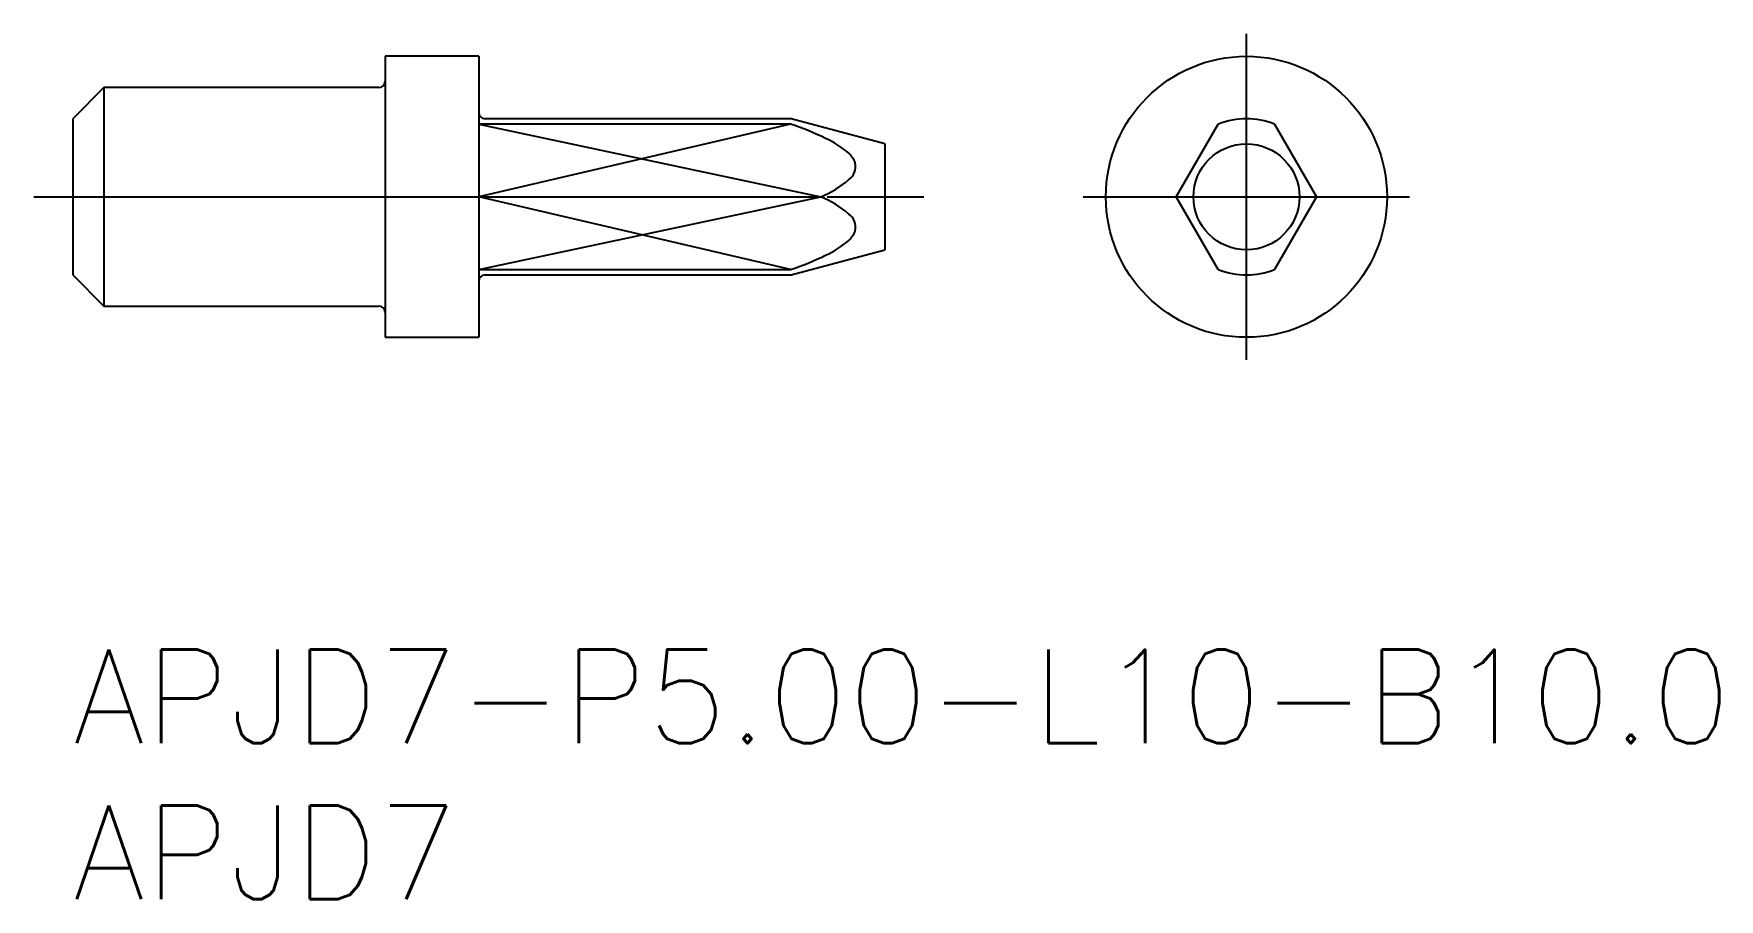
# Model space of a CAD drawing. Extents: x -1.2 to 52.7, y -8 to 19.7.
import ezdxf

# ---------------------------------------------------------------- set-up
doc = ezdxf.new("R2010")
doc.units = 0
doc.header["$LTSCALE"] = 0.5
doc.linetypes.add('CENTER', pattern=[50.8, 31.75, -6.35, 6.35, -6.35])
for name, color, linetype in [('MSM_CENTER', 1, 'CENTER'), ('MSM_CONTINUOUS', 7, 'CONTINUOUS'), ('MSM_NARROW', 5, 'CONTINUOUS'), ('MSM_PART_NUMBER', 7, 'CONTINUOUS')]:
    doc.layers.add(name, color=color, linetype=linetype)
doc.styles.get("Standard").update_dxf_attribs({"font": 'txt.shx', "height": 3, "bigfont": 'bigfont.shx'})

# ---------------------------------------------------------------- blocks, each defined once
blk = doc.blocks.new('*U3')
at = {"layer": 'MSM_PART_NUMBER'}
blk.add_text('APJD7-P5.00-L10-B10.0', height=3, dxfattribs=at).set_placement((0, -3))
blk = doc.blocks.new('*U4')
at = {"layer": 'MSM_PART_NUMBER'}
blk.add_text('APJD7', height=3, dxfattribs=at).set_placement((0, -8))

msp = doc.modelspace()

# ---------------------------------------------------------------- linework, layer by layer
at = {"layer": 'MSM_CENTER'}
for p, q in [((37.576, 9.275), (37.576, 19.725)), ((-1.25, 14.5), (27.25, 14.5)), ((32.351, 14.5), (42.801, 14.5))]:
    msp.add_line(p, q, dxfattribs=at)
at = {"layer": 'MSM_CONTINUOUS'}
for p, q in [((13, 19), (10, 19)), ((10, 19), (10, 10)), ((13, 19), (13, 10)), ((1, 18), (0, 17)), ((9.8, 18), (1, 18)), ((1, 18), (1, 11)), ((0, 17), (0, 12)), ((22.974, 16.832), (13, 16.832)), ((23, 17), (13.2, 17)), ((26, 16.196), (23, 17)), ((35.329, 14.5), (36.676, 16.832)), ((38.476, 16.832), (39.822, 14.5)), ((26, 16.196), (26, 12.804)), ((13, 14.5), (23.946, 14.5)), ((36.676, 12.168), (35.329, 14.5)), ((39.822, 14.5), (38.476, 12.168)), ((23, 12), (26, 12.804)), ((0, 12), (1, 11)), ((13, 12.168), (22.974, 12.168)), ((13.2, 12), (23, 12)), ((1, 11), (9.8, 11)), ((10, 10), (13, 10))]:
    msp.add_line(p, q, dxfattribs=at)
for radius in [4.5, 1.696]:
    msp.add_circle((37.576, 14.5), radius, dxfattribs=at)
for centre, radius, start, end in [((9.8, 18.2), 0.2, 270, 0), ((13.2, 17.2), 0.2, 180, 270), ((19.907, 7.711), 9.623, 64.1741, 71.4163), ((37.576, 14.5), 2.5, 68.8998, 111.1002), ((22.907, 13.702), 2.925, 48.2764, 65.9546), ((24.38, 15.356), 0.71, 19.111, 48.1237), ((24.54, 15.476), 0.524, 304.9882, 12.4272), ((22.712, 17.521), 3.264, 292.2081, 310.6898), ((22.712, 11.479), 3.264, 49.3102, 67.7919), ((24.54, 13.524), 0.524, 347.5728, 55.0118), ((22.907, 15.298), 2.925, 294.0454, 311.7236), ((24.38, 13.644), 0.71, 311.8763, 340.889), ((19.907, 21.289), 9.623, 288.5837, 295.8259), ((13.2, 11.8), 0.2, 90, 180), ((37.576, 14.5), 2.5, 248.8998, 291.1002), ((9.8, 10.8), 0.2, 0, 90)]:
    msp.add_arc(centre, radius, start, end, dxfattribs=at)
at = {"layer": 'MSM_NARROW'}
for p, q in [((22.974, 16.832), (13, 14.5)), ((13, 16.832), (23.946, 14.5)), ((22.974, 12.168), (13, 14.5)), ((13, 12.168), (23.946, 14.5))]:
    msp.add_line(p, q, dxfattribs=at)

# ---------------------------------------------------------------- block references
at = {"layer": 'MSM_CONTINUOUS'}
for name in ['*U3', '*U4']:
    msp.add_blockref(name, (0, 0), dxfattribs=at)

doc.saveas('drawing.dxf')
